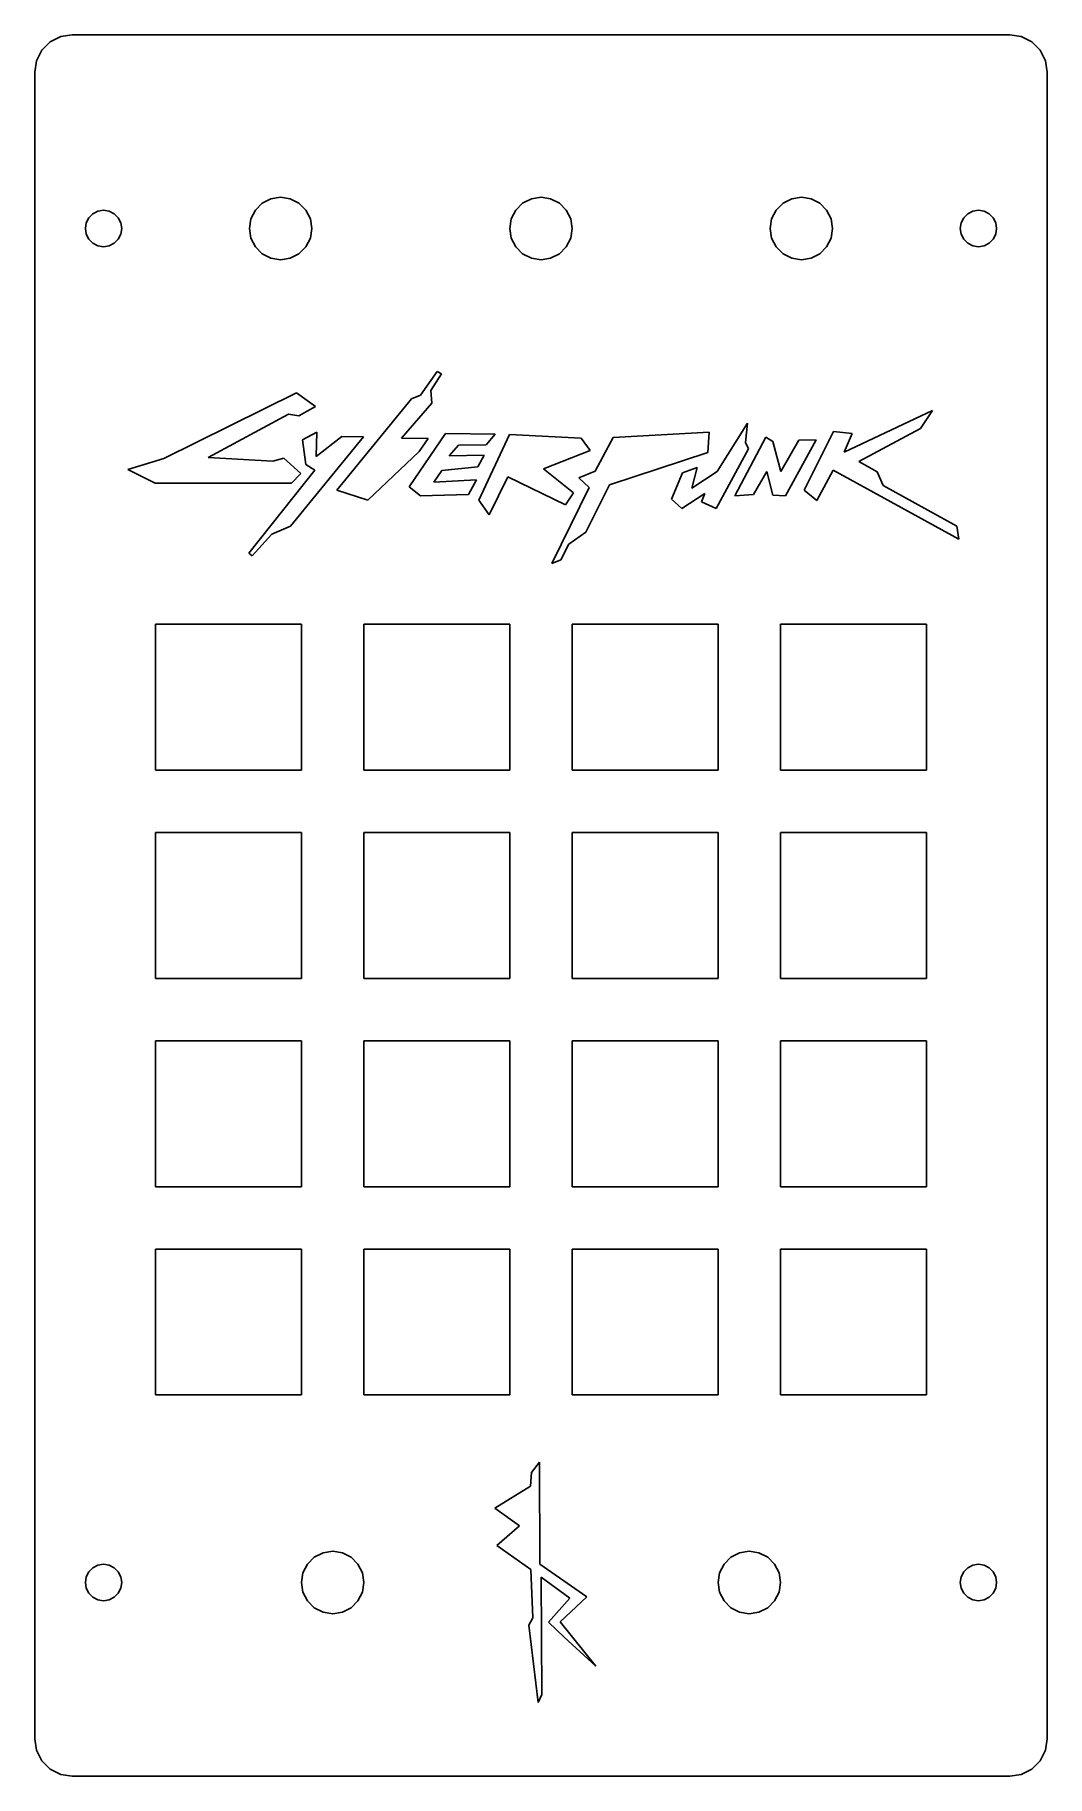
# Model space of a CAD drawing. Header units: metres. Extents: x -49 to 49, y -74 to 94.
import ezdxf

# ---------------------------------------------------------------- set-up
doc = ezdxf.new("R2010")
doc.units = ezdxf.units.M

msp = doc.modelspace()

# ---------------------------------------------------------------- linework, layer by layer
for p, q in [((-47.9125, 92.116), (-48.4238, 91.1125)), ((-47.116, 92.9125), (-47.9125, 92.116)), ((-46.1125, 93.4238), (-47.116, 92.9125)), ((-45, 93.6), (-46.1125, 93.4238)), ((45, 93.6), (-45, 93.6)), ((46.1125, 93.4238), (45, 93.6)), ((47.116, 92.9125), (46.1125, 93.4238)), ((47.9125, 92.116), (47.116, 92.9125)), ((48.4238, 91.1125), (47.9125, 92.116)), ((-48.4238, 91.1125), (-48.6, 90)), ((48.6, 90), (48.4238, 91.1125)), ((-48.6, 90), (-48.6, -70)), ((48.6, -70), (48.6, 90)), ((-27.427, 76.7634), (-26.7634, 77.427)), ((-26.7634, 77.427), (-25.927, 77.8532)), ((-25.927, 77.8532), (-25, 78)), ((-25, 78), (-24.0729, 77.8532)), ((-24.0729, 77.8532), (-23.2366, 77.427)), ((-23.2366, 77.427), (-22.5729, 76.7634)), ((-2.42705, 76.7634), (-1.76335, 77.427)), ((-1.76335, 77.427), (-0.92705, 77.8532)), ((-0.92705, 77.8532), (0, 78)), ((0, 78), (0.92705, 77.8532)), ((0.92705, 77.8532), (1.76335, 77.427)), ((1.76335, 77.427), (2.42705, 76.7634)), ((22.5729, 76.7634), (23.2366, 77.427)), ((23.2366, 77.427), (24.0729, 77.8532)), ((24.0729, 77.8532), (25, 78)), ((25, 78), (25.927, 77.8532)), ((25.927, 77.8532), (26.7634, 77.427)), ((26.7634, 77.427), (27.427, 76.7634)), ((-43.75, 75), (-43.6643, 75.5408)), ((-43.6643, 75.5408), (-43.4158, 76.0286)), ((-43.4158, 76.0286), (-43.0286, 76.4158)), ((-43.0286, 76.4158), (-42.5408, 76.6643)), ((-42.5408, 76.6643), (-42, 76.75)), ((-42, 76.75), (-41.4592, 76.6643)), ((-41.4592, 76.6643), (-40.9714, 76.4158)), ((-40.9714, 76.4158), (-40.5842, 76.0286)), ((-40.5842, 76.0286), (-40.3356, 75.5408)), ((-40.3356, 75.5408), (-40.25, 75)), ((-28, 75), (-27.8532, 75.927)), ((-27.8532, 75.927), (-27.427, 76.7634)), ((-22.5729, 76.7634), (-22.1468, 75.927)), ((-22.1468, 75.927), (-22, 75)), ((-3, 75), (-2.85316, 75.927)), ((-2.85316, 75.927), (-2.42705, 76.7634)), ((2.42705, 76.7634), (2.85316, 75.927)), ((2.85316, 75.927), (3, 75)), ((22, 75), (22.1468, 75.927)), ((22.1468, 75.927), (22.5729, 76.7634)), ((27.427, 76.7634), (27.8532, 75.927)), ((27.8532, 75.927), (28, 75)), ((40.25, 75), (40.3356, 75.5408)), ((40.3356, 75.5408), (40.5842, 76.0286)), ((40.5842, 76.0286), (40.9714, 76.4158)), ((40.9714, 76.4158), (41.4592, 76.6643)), ((41.4592, 76.6643), (42, 76.75)), ((42, 76.75), (42.5408, 76.6643)), ((42.5408, 76.6643), (43.0286, 76.4158)), ((43.0286, 76.4158), (43.4158, 76.0286)), ((43.4158, 76.0286), (43.6643, 75.5408)), ((43.6643, 75.5408), (43.75, 75)), ((-43.6643, 74.4592), (-43.75, 75)), ((-43.4158, 73.9714), (-43.6643, 74.4592)), ((-43.0286, 73.5842), (-43.4158, 73.9714)), ((-42.5408, 73.3356), (-43.0286, 73.5842)), ((-40.9714, 73.5842), (-41.4592, 73.3356)), ((-40.5842, 73.9714), (-40.9714, 73.5842)), ((-40.3356, 74.4592), (-40.5842, 73.9714)), ((-40.25, 75), (-40.3356, 74.4592)), ((-27.8532, 74.0729), (-28, 75)), ((-27.427, 73.2366), (-27.8532, 74.0729)), ((-22.1468, 74.0729), (-22.5729, 73.2366)), ((-22, 75), (-22.1468, 74.0729)), ((-2.85316, 74.0729), (-3, 75)), ((-2.42705, 73.2366), (-2.85316, 74.0729)), ((2.85316, 74.0729), (2.42705, 73.2366)), ((3, 75), (2.85316, 74.0729)), ((22.1468, 74.0729), (22, 75)), ((22.5729, 73.2366), (22.1468, 74.0729)), ((27.8532, 74.0729), (27.427, 73.2366)), ((28, 75), (27.8532, 74.0729)), ((40.3356, 74.4592), (40.25, 75)), ((40.5842, 73.9714), (40.3356, 74.4592)), ((40.9714, 73.5842), (40.5842, 73.9714)), ((41.4592, 73.3356), (40.9714, 73.5842)), ((43.0286, 73.5842), (42.5408, 73.3356)), ((43.4158, 73.9714), (43.0286, 73.5842)), ((43.6643, 74.4592), (43.4158, 73.9714)), ((43.75, 75), (43.6643, 74.4592)), ((-42, 73.25), (-42.5408, 73.3356)), ((-41.4592, 73.3356), (-42, 73.25)), ((-26.7634, 72.5729), (-27.427, 73.2366)), ((-25.927, 72.1468), (-26.7634, 72.5729)), ((-25, 72), (-25.927, 72.1468)), ((-24.0729, 72.1468), (-25, 72)), ((-23.2366, 72.5729), (-24.0729, 72.1468)), ((-22.5729, 73.2366), (-23.2366, 72.5729)), ((-1.76335, 72.5729), (-2.42705, 73.2366)), ((-0.92705, 72.1468), (-1.76335, 72.5729)), ((0, 72), (-0.92705, 72.1468)), ((0.92705, 72.1468), (0, 72)), ((1.76335, 72.5729), (0.92705, 72.1468)), ((2.42705, 73.2366), (1.76335, 72.5729)), ((23.2366, 72.5729), (22.5729, 73.2366)), ((24.0729, 72.1468), (23.2366, 72.5729)), ((25, 72), (24.0729, 72.1468)), ((25.927, 72.1468), (25, 72)), ((26.7634, 72.5729), (25.927, 72.1468)), ((27.427, 73.2366), (26.7634, 72.5729)), ((42, 73.25), (41.4592, 73.3356)), ((42.5408, 73.3356), (42, 73.25)), ((-11.5762, 59.0072), (-9.97055, 61.2793)), ((-9.53842, 61.0614), (-10.5624, 59.4453)), ((-9.97055, 61.2793), (-9.53842, 61.0614)), ((-36.2091, 52.9249), (-23.4874, 59.2395)), ((-23.4874, 59.2395), (-21.6449, 57.9102)), ((-19.6058, 49.8664), (-12.4184, 58.6431)), ((-12.4184, 58.6431), (-11.5762, 59.0072)), ((-10.5624, 59.4453), (-10.483, 58.2366)), ((-24.24, 57.1686), (-31.9427, 53.0039)), ((-23.2375, 57.0214), (-24.24, 57.1686)), ((-21.6449, 57.9102), (-23.2375, 57.0214)), ((-10.483, 58.2366), (-13.4006, 54.8848)), ((29.0936, 53.5237), (37.6014, 57.5353)), ((37.6014, 57.5353), (36.4407, 55.8084)), ((-22.9104, 54.7024), (-21.508, 55.438)), ((-21.508, 55.438), (-21.5822, 53.1039)), ((-12.6478, 50.1895), (-9.1832, 55.3053)), ((-9.1832, 55.3053), (-4.4101, 55.2584)), ((-5.95825, 48.9099), (-3.00911, 55.2206)), ((-4.4101, 55.2584), (-5.26978, 54.2387)), ((-3.00911, 55.2206), (3.84956, 54.8629)), ((6.93352, 54.923), (16.1586, 55.4531)), ((16.1586, 55.4531), (16.0078, 53.5031)), ((16.902, 51.6743), (19.8363, 56.3105)), ((19.8363, 56.3105), (19.6369, 54.4673)), ((25.2621, 49.8815), (28.0955, 55.5106)), ((28.0955, 55.5106), (29.8766, 55.3183)), ((29.8766, 55.3183), (29.0936, 53.5237)), ((36.4407, 55.8084), (30.518, 52.6161)), ((-17.0407, 54.9922), (-24.0607, 46.4141)), ((-22.5954, 52.3454), (-22.9104, 54.7024)), ((-21.5822, 53.1039), (-19.1226, 55.0414)), ((-19.1226, 55.0414), (-17.0407, 54.9922)), ((-11.697, 53.5907), (-16.6374, 48.9328)), ((-13.4006, 54.8848), (-10.8337, 54.8306)), ((-10.8337, 54.8306), (-11.697, 53.5907)), ((-7.93259, 54.1936), (-8.81149, 53.1716)), ((-5.26978, 54.2387), (-7.93259, 54.1936)), ((4.71703, 53.6734), (0.25429, 51.9373)), ((3.84956, 54.8629), (4.71703, 53.6734)), ((5.21027, 51.7185), (6.93352, 54.923)), ((19.9269, 53.8549), (16.8063, 48.1065)), ((18.6202, 49.342), (21.5852, 54.9594)), ((19.6369, 54.4673), (19.9269, 53.8549)), ((21.5852, 54.9594), (22.2631, 54.558)), ((22.2631, 54.558), (23.0207, 51.6766)), ((23.0207, 51.6766), (24.7581, 54.6891)), ((26.4207, 54.7052), (23.486, 49.3436)), ((24.7581, 54.6891), (26.4207, 54.7052)), ((-39.6584, 51.8764), (-36.2091, 52.9249)), ((-37.0395, 50.5361), (-39.6584, 51.8764)), ((-31.9427, 53.0039), (-25.7412, 52.6649)), ((-25.7412, 52.6649), (-24.6874, 52.9478)), ((-24.6874, 52.9478), (-23.0518, 51.4919)), ((-21.7271, 51.7968), (-22.5954, 52.3454)), ((-6.0743, 52.1211), (-9.53659, 51.7805)), ((-8.81149, 53.1716), (-5.47188, 53.2456)), ((-5.47188, 53.2456), (-6.0743, 52.1211)), ((0.25429, 51.9373), (3.12424, 49.6244)), ((16.0078, 53.5031), (6.58699, 50.3781)), ((13.5915, 51.5546), (14.9785, 52.0494)), ((14.9785, 52.0494), (14.4843, 50.0717)), ((30.518, 52.6161), (32.2719, 51.6354)), ((-23.9664, 50.548), (-37.0395, 50.5361)), ((-28.0513, 43.8307), (-21.7271, 51.7968)), ((-23.0518, 51.4919), (-23.9664, 50.548)), ((-11.5736, 49.3246), (-12.6478, 50.1895)), ((-9.53659, 51.7805), (-10.2926, 50.6455)), ((-10.2926, 50.6455), (-6.20384, 50.8668)), ((-6.20384, 50.8668), (-6.96327, 49.4608)), ((-3.19679, 51.1531), (-4.96513, 47.5011)), ((2.35039, 48.4656), (-3.19679, 51.1531)), ((3.63945, 51.0513), (5.21027, 51.7185)), ((4.61929, 50.1364), (3.63945, 51.0513)), ((6.58699, 50.3781), (4.30183, 45.8602)), ((12.5269, 49.028), (13.5915, 51.5546)), ((14.4843, 50.0717), (16.902, 51.6743)), ((21.6971, 51.6722), (20.4012, 49.4699)), ((22.2615, 49.3907), (21.6971, 51.6722)), ((28.0387, 51.8013), (26.4878, 48.8824)), ((40.115, 45.1805), (28.0387, 51.8013)), ((32.2719, 51.6354), (32.8493, 50.3141)), ((32.8493, 50.3141), (39.9113, 46.4357)), ((-16.6374, 48.9328), (-19.6058, 49.8664)), ((-6.96327, 49.4608), (-11.5736, 49.3246)), ((-4.96513, 47.5011), (-5.95825, 48.9099)), ((1.04599, 42.8502), (4.61929, 50.1364)), ((3.12424, 49.6244), (2.35039, 48.4656)), ((13.5338, 48.1168), (12.5269, 49.028)), ((15.7267, 49.569), (13.5338, 48.1168)), ((15.4186, 48.7451), (15.7267, 49.569)), ((16.8063, 48.1065), (15.4186, 48.7451)), ((20.4012, 49.4699), (18.6202, 49.342)), ((23.486, 49.3436), (22.2615, 49.3907)), ((26.4878, 48.8824), (25.2621, 49.8815)), ((-25.8378, 45.6387), (-27.7261, 43.5753)), ((-24.0607, 46.4141), (-25.8378, 45.6387)), ((4.30183, 45.8602), (2.66968, 44.6852)), ((39.9113, 46.4357), (40.115, 45.1805)), ((-27.7261, 43.5753), (-28.0513, 43.8307)), ((2.66968, 44.6852), (1.90544, 43.1954)), ((1.90544, 43.1954), (1.04599, 42.8502)), ((-37, 23), (-37, 37)), ((-37, 37), (-23, 37)), ((-23, 37), (-23, 23)), ((-17, 23), (-17, 37)), ((-17, 37), (-3, 37)), ((-3, 37), (-3, 23)), ((3, 23), (3, 37)), ((3, 37), (17, 37)), ((17, 37), (17, 23)), ((23, 23), (23, 37)), ((23, 37), (37, 37)), ((37, 37), (37, 23)), ((-23, 23), (-37, 23)), ((-3, 23), (-17, 23)), ((17, 23), (3, 23)), ((37, 23), (23, 23)), ((-37, 3), (-37, 17)), ((-37, 17), (-23, 17)), ((-23, 17), (-23, 3)), ((-17, 3), (-17, 17)), ((-17, 17), (-3, 17)), ((-3, 17), (-3, 3)), ((3, 3), (3, 17)), ((3, 17), (17, 17)), ((17, 17), (17, 3)), ((23, 3), (23, 17)), ((23, 17), (37, 17)), ((37, 17), (37, 3)), ((-23, 3), (-37, 3)), ((-3, 3), (-17, 3)), ((17, 3), (3, 3)), ((37, 3), (23, 3)), ((-37, -17), (-37, -3)), ((-37, -3), (-23, -3)), ((-23, -3), (-23, -17)), ((-17, -17), (-17, -3)), ((-17, -3), (-3, -3)), ((-3, -3), (-3, -17)), ((3, -17), (3, -3)), ((3, -3), (17, -3)), ((17, -3), (17, -17)), ((23, -17), (23, -3)), ((23, -3), (37, -3)), ((37, -3), (37, -17)), ((-23, -17), (-37, -17)), ((-3, -17), (-17, -17)), ((17, -17), (3, -17)), ((37, -17), (23, -17)), ((-37, -37), (-37, -23)), ((-37, -23), (-23, -23)), ((-23, -23), (-23, -37)), ((-17, -37), (-17, -23)), ((-17, -23), (-3, -23)), ((-3, -23), (-3, -37)), ((3, -37), (3, -23)), ((3, -23), (17, -23)), ((17, -23), (17, -37)), ((23, -37), (23, -23)), ((23, -23), (37, -23)), ((37, -23), (37, -37)), ((-23, -37), (-37, -37)), ((-3, -37), (-17, -37)), ((17, -37), (3, -37)), ((37, -37), (23, -37)), ((-0.90668, -44.4488), (-0.15465, -43.46)), ((-0.15465, -43.46), (-0.12543, -53.2549)), ((-0.99808, -45.7614), (-0.90668, -44.4488)), ((-4.42566, -47.8671), (-0.99808, -45.7614)), ((-2.06024, -49.5718), (-4.42566, -47.8671)), ((-4.2411, -51.4497), (-2.06024, -49.5718)), ((-0.98007, -53.7652), (-4.2411, -51.4497)), ((-43.0286, -53.5842), (-42.5408, -53.3356)), ((-42.5408, -53.3356), (-42, -53.25)), ((-42, -53.25), (-41.4592, -53.3356)), ((-41.4592, -53.3356), (-40.9714, -53.5842)), ((-22.8532, -54.0729), (-22.427, -53.2366)), ((-22.427, -53.2366), (-21.7634, -52.5729)), ((-21.7634, -52.5729), (-20.927, -52.1468)), ((-20.927, -52.1468), (-20, -52)), ((-20, -52), (-19.0729, -52.1468)), ((-19.0729, -52.1468), (-18.2366, -52.5729)), ((-18.2366, -52.5729), (-17.5729, -53.2366)), ((-17.5729, -53.2366), (-17.1468, -54.0729)), ((-0.12543, -53.2549), (4.40445, -56.3651)), ((17.1468, -54.0729), (17.5729, -53.2366)), ((17.5729, -53.2366), (18.2366, -52.5729)), ((18.2366, -52.5729), (19.0729, -52.1468)), ((19.0729, -52.1468), (20, -52)), ((20, -52), (20.927, -52.1468)), ((20.927, -52.1468), (21.7634, -52.5729)), ((21.7634, -52.5729), (22.427, -53.2366)), ((22.427, -53.2366), (22.8532, -54.0729)), ((40.9714, -53.5842), (41.4592, -53.3356)), ((41.4592, -53.3356), (42, -53.25)), ((42, -53.25), (42.5408, -53.3356)), ((42.5408, -53.3356), (43.0286, -53.5842)), ((-43.75, -55), (-43.6643, -54.4592)), ((-43.6643, -55.5408), (-43.75, -55)), ((-43.6643, -54.4592), (-43.4158, -53.9714)), ((-43.4158, -53.9714), (-43.0286, -53.5842)), ((-40.9714, -53.5842), (-40.5842, -53.9714)), ((-40.5842, -53.9714), (-40.3356, -54.4592)), ((-40.3356, -54.4592), (-40.25, -55)), ((-40.25, -55), (-40.3356, -55.5408)), ((-23, -55), (-22.8532, -54.0729)), ((-22.8532, -55.927), (-23, -55)), ((-17.1468, -54.0729), (-17, -55)), ((-17, -55), (-17.1468, -55.927)), ((-0.793, -58.4002), (-0.98007, -53.7652)), ((2.76985, -56.5005), (0.02014, -54.5052)), ((0.02014, -54.5052), (0.08705, -65.7726)), ((17, -55), (17.1468, -54.0729)), ((17.1468, -55.927), (17, -55)), ((22.8532, -54.0729), (23, -55)), ((23, -55), (22.8532, -55.927)), ((40.25, -55), (40.3356, -54.4592)), ((40.3356, -55.5408), (40.25, -55)), ((40.3356, -54.4592), (40.5842, -53.9714)), ((40.5842, -53.9714), (40.9714, -53.5842)), ((43.0286, -53.5842), (43.4158, -53.9714)), ((43.4158, -53.9714), (43.6643, -54.4592)), ((43.6643, -54.4592), (43.75, -55)), ((43.75, -55), (43.6643, -55.5408)), ((-43.4158, -56.0286), (-43.6643, -55.5408)), ((-43.0286, -56.4158), (-43.4158, -56.0286)), ((-42.5408, -56.6643), (-43.0286, -56.4158)), ((-42, -56.75), (-42.5408, -56.6643)), ((-41.4592, -56.6643), (-42, -56.75)), ((-40.9714, -56.4158), (-41.4592, -56.6643)), ((-40.5842, -56.0286), (-40.9714, -56.4158)), ((-40.3356, -55.5408), (-40.5842, -56.0286)), ((-22.427, -56.7634), (-22.8532, -55.927)), ((-21.7634, -57.427), (-22.427, -56.7634)), ((-17.5729, -56.7634), (-18.2366, -57.427)), ((-17.1468, -55.927), (-17.5729, -56.7634)), ((0.7264, -58.802), (2.76985, -56.5005)), ((4.40445, -56.3651), (1.83807, -58.7704)), ((17.5729, -56.7634), (17.1468, -55.927)), ((18.2366, -57.427), (17.5729, -56.7634)), ((22.427, -56.7634), (21.7634, -57.427)), ((22.8532, -55.927), (22.427, -56.7634)), ((40.5842, -56.0286), (40.3356, -55.5408)), ((40.9714, -56.4158), (40.5842, -56.0286)), ((41.4592, -56.6643), (40.9714, -56.4158)), ((42, -56.75), (41.4592, -56.6643)), ((42.5408, -56.6643), (42, -56.75)), ((43.0286, -56.4158), (42.5408, -56.6643)), ((43.4158, -56.0286), (43.0286, -56.4158)), ((43.6643, -55.5408), (43.4158, -56.0286)), ((-20.927, -57.8532), (-21.7634, -57.427)), ((-20, -58), (-20.927, -57.8532)), ((-19.0729, -57.8532), (-20, -58)), ((-18.2366, -57.427), (-19.0729, -57.8532)), ((-1.16432, -59.1044), (-0.793, -58.4002)), ((19.0729, -57.8532), (18.2366, -57.427)), ((20, -58), (19.0729, -57.8532)), ((20.927, -57.8532), (20, -58)), ((21.7634, -57.427), (20.927, -57.8532)), ((-0.28351, -66.5391), (-1.16432, -59.1044)), ((2.22054, -60.2668), (0.7264, -58.802)), ((1.83807, -58.7704), (5.27344, -63.0354)), ((5.27344, -63.0354), (2.22054, -60.2668)), ((0.08705, -65.7726), (-0.28351, -66.5391)), ((-48.6, -70), (-48.4238, -71.1125)), ((48.4238, -71.1125), (48.6, -70)), ((-48.4238, -71.1125), (-47.9125, -72.116)), ((47.9125, -72.116), (48.4238, -71.1125)), ((-47.9125, -72.116), (-47.116, -72.9125)), ((-47.116, -72.9125), (-46.1125, -73.4238)), ((-46.1125, -73.4238), (-45, -73.6)), ((45, -73.6), (46.1125, -73.4238)), ((46.1125, -73.4238), (47.116, -72.9125)), ((47.116, -72.9125), (47.9125, -72.116)), ((-45, -73.6), (45, -73.6))]:
    msp.add_line(p, q)

doc.saveas('drawing.dxf')
